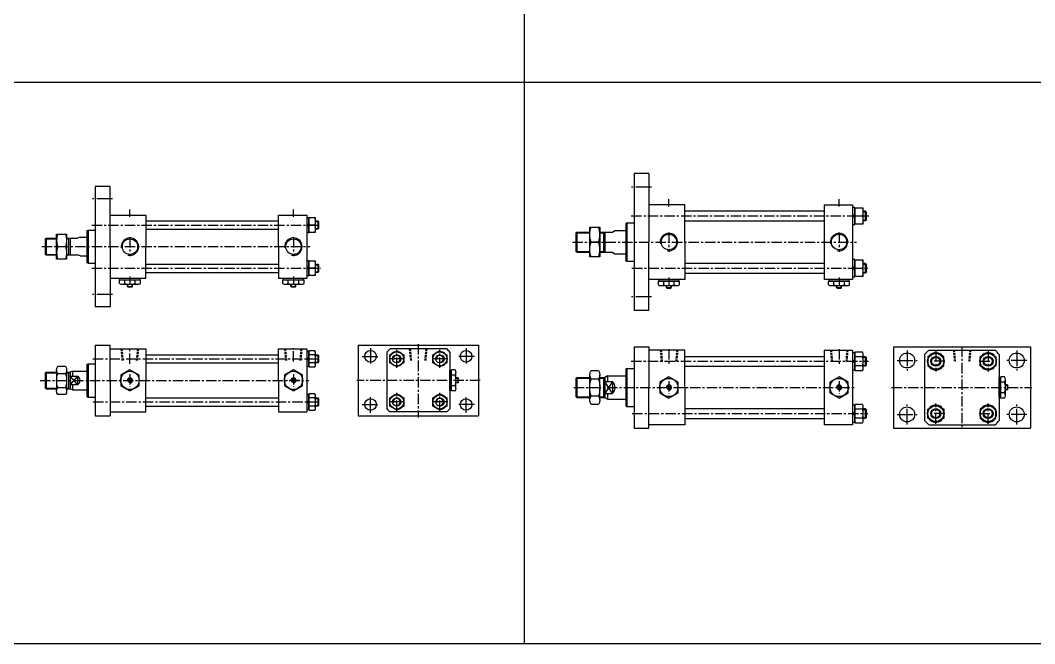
# Model space of a CAD drawing. Extents: x -819 to 8226, y 0 to 4052.
# Drawn here: x 831 to 2053, y 2550 to 3301 of the extents above; entities that cross this region are included whole.
import ezdxf

# ---------------------------------------------------------------- set-up
doc = ezdxf.new("R2010")
doc.units = 0
doc.header["$LTSCALE"] = 10
doc.header["$MEASUREMENT"] = 0
for name, pattern in [('CENTER', [2, 1.25, -0.25, 0.25, -0.25]), ('CENTERX2', [4, 2.5, -0.5, 0.5, -0.5]), ('HIDDEN', [0.375, 0.25, -0.125])]:
    doc.linetypes.add(name, pattern=pattern)
doc.layers.get('0').update_dxf_attribs({"linetype": 'CONTINUOUS'})
doc.layers.get('DEFPOINTS').update_dxf_attribs({"linetype": 'CONTINUOUS'})
for name, color, linetype in [('CEN', 1, 'CENTERX2'), ('CENTER', 1, 'CENTER'), ('DIM', 2, 'CONTINUOUS'), ('ML', 7, 'CONTINUOUS'), ('THIN', 3, 'CONTINUOUS')]:
    doc.layers.add(name, color=color, linetype=linetype)

msp = doc.modelspace()

# ---------------------------------------------------------------- linework, layer by layer
for p, q in [((1438, 4052.4), (1438, 2550.2)), ((4857.5, 3226.3), (0, 3226.3)), ((960.2, 2980.7), (960.7, 2980.2)), ((960.2, 2980.7), (966.2, 2980.7)), ((960.7, 2980.2), (965.7, 2980.2)), ((966.2, 2980.7), (965.7, 2980.2)), ((1157.2, 2980.7), (1157.7, 2980.2)), ((1157.2, 2980.7), (1163.2, 2980.7)), ((1157.7, 2980.2), (1162.7, 2980.2)), ((1163.2, 2980.7), (1162.7, 2980.2)), ((1609.5, 2979.2), (1610, 2978.7)), ((1609.5, 2979.2), (1615.5, 2979.2)), ((1610, 2978.7), (1615, 2978.7)), ((1615.5, 2979.2), (1615, 2978.7)), ((1814.5, 2979.2), (1815, 2978.7)), ((1814.5, 2979.2), (1820.5, 2979.2)), ((1815, 2978.7), (1820, 2978.7)), ((1820.5, 2979.2), (1820, 2978.7)), ((1358.5, 2864.4), (1358.5, 2870.4)), ((1358.5, 2870.4), (1359, 2869.9)), ((1358.5, 2864.4), (1359, 2864.9)), ((1359, 2864.9), (1359, 2869.9)), ((2020.4, 2855.9), (2020.4, 2861.9)), ((2020.4, 2861.9), (2020.9, 2861.4)), ((2020.9, 2856.4), (2020.9, 2861.4)), ((2020.4, 2855.9), (2020.9, 2856.4)), ((4857.5, 2550.2), (0, 2550.2))]:
    msp.add_line(p, q)
at = {"color": 7, "linetype": 'Continuous'}
for p, q in [((950.5, 2984.2), (950.5, 2988.6)), ((950.5, 2988.6), (963.2, 2988.6)), ((951.2, 2990.6), (975.2, 2990.6)), ((951.2, 2988.6), (951.2, 2990.6)), ((953.7, 2983.2), (972.8, 2983.2)), ((956.9, 2984.2), (956.9, 2988.6)), ((960.2, 2980.7), (960.2, 2983.2)), ((963.2, 2988.6), (975.9, 2988.6)), ((966.2, 2980.7), (966.2, 2983.2)), ((969.6, 2984.2), (969.6, 2988.6)), ((975.2, 2988.6), (975.2, 2990.6)), ((975.9, 2984.2), (975.9, 2988.6)), ((1147.5, 2984.2), (1147.5, 2988.6)), ((1147.5, 2988.6), (1160.2, 2988.6)), ((1148.2, 2990.6), (1172.2, 2990.6)), ((1148.2, 2988.6), (1148.2, 2990.6)), ((1150.7, 2983.2), (1169.8, 2983.2)), ((1153.9, 2984.2), (1153.9, 2988.6)), ((1157.2, 2980.7), (1157.2, 2983.2)), ((1160.2, 2988.6), (1172.9, 2988.6)), ((1163.2, 2980.7), (1163.2, 2983.2)), ((1166.6, 2984.2), (1166.6, 2988.6)), ((1172.2, 2988.6), (1172.2, 2990.6)), ((1172.9, 2984.2), (1172.9, 2988.6)), ((1599.8, 2982.7), (1599.8, 2987.1)), ((1599.8, 2987.1), (1612.5, 2987.1)), ((1600.5, 2989.1), (1624.5, 2989.1)), ((1600.5, 2987.1), (1600.5, 2989.1)), ((1606.2, 2982.7), (1606.2, 2987.1)), ((1612.5, 2987.1), (1625.2, 2987.1)), ((1618.9, 2982.7), (1618.9, 2987.1)), ((1624.5, 2987.1), (1624.5, 2989.1)), ((1625.2, 2982.7), (1625.2, 2987.1)), ((1804.8, 2982.7), (1804.8, 2987.1)), ((1804.8, 2987.1), (1817.5, 2987.1)), ((1805.5, 2989.1), (1829.5, 2989.1)), ((1805.5, 2987.1), (1805.5, 2989.1)), ((1811.2, 2982.7), (1811.2, 2987.1)), ((1817.5, 2987.1), (1830.2, 2987.1)), ((1823.9, 2982.7), (1823.9, 2987.1)), ((1829.5, 2987.1), (1829.5, 2989.1)), ((1830.2, 2982.7), (1830.2, 2987.1)), ((1603, 2981.7), (1622.1, 2981.7)), ((1609.5, 2979.2), (1609.5, 2981.7)), ((1615.5, 2979.2), (1615.5, 2981.7)), ((1808, 2981.7), (1827.1, 2981.7)), ((1814.5, 2979.2), (1814.5, 2981.7)), ((1820.5, 2979.2), (1820.5, 2981.7)), ((1348.6, 2855.4), (1348.6, 2879.4)), ((1350.6, 2879.4), (1348.6, 2879.4)), ((1355, 2880.1), (1350.6, 2880.1)), ((1350.6, 2867.4), (1350.6, 2880.1)), ((1355, 2873.7), (1350.6, 2873.7)), ((1356, 2857.8), (1356, 2876.9)), ((1350.6, 2854.7), (1350.6, 2867.4)), ((1355, 2861), (1350.6, 2861)), ((1358.5, 2870.4), (1356, 2870.4)), ((1358.5, 2864.4), (1356, 2864.4)), ((2010.5, 2846.9), (2010.5, 2870.9)), ((2012.5, 2870.9), (2010.5, 2870.9)), ((2017, 2871.6), (2012.5, 2871.6)), ((2012.5, 2858.9), (2012.5, 2871.6)), ((2017, 2865.2), (2012.5, 2865.2)), ((2017.9, 2849.3), (2017.9, 2868.4)), ((2020.4, 2861.9), (2017.9, 2861.9)), ((1350.6, 2855.4), (1348.6, 2855.4)), ((1355, 2854.7), (1350.6, 2854.7)), ((2012.5, 2846.2), (2012.5, 2858.9)), ((2017, 2852.5), (2012.5, 2852.5)), ((2020.4, 2855.9), (2017.9, 2855.9)), ((2012.5, 2846.9), (2010.5, 2846.9)), ((2017, 2846.2), (2012.5, 2846.2))]:
    msp.add_line(p, q, dxfattribs=at)
for points in [[(952.2, 2861), (963.2, 2854.7), (974.2, 2861), (974.2, 2873.7), (963.2, 2880.1), (952.2, 2873.7)], [(1149.2, 2861), (1160.2, 2854.7), (1171.2, 2861), (1171.2, 2873.7), (1160.2, 2880.1), (1149.2, 2873.7)], [(962.4, 2868.9), (961.5, 2867.4), (962.4, 2865.9), (964.1, 2865.9), (965, 2867.4), (964.1, 2868.9)], [(1159.4, 2868.9), (1158.5, 2867.4), (1159.4, 2865.9), (1161.1, 2865.9), (1162, 2867.4), (1161.1, 2868.9)], [(1601.5, 2852.5), (1612.5, 2846.2), (1623.5, 2852.5), (1623.5, 2865.2), (1612.5, 2871.6), (1601.5, 2865.2)], [(1611.7, 2860.4), (1610.8, 2858.9), (1611.7, 2857.4), (1613.4, 2857.4), (1614.3, 2858.9), (1613.4, 2860.4)], [(1806.5, 2852.5), (1817.5, 2846.2), (1828.5, 2852.5), (1828.5, 2865.2), (1817.5, 2871.6), (1806.5, 2865.2)], [(1816.7, 2860.4), (1815.8, 2858.9), (1816.7, 2857.4), (1818.4, 2857.4), (1819.3, 2858.9), (1818.4, 2860.4)]]:
    msp.add_lwpolyline(points, close=True, dxfattribs=at)
for centre, radius in [((963.2, 2867.4), 11), ((1160.2, 2867.4), 11), ((963.2, 2867.4), 2.5), ((1160.2, 2867.4), 2.5), ((1612.5, 2858.9), 11), ((1612.5, 2858.9), 2.5), ((1817.5, 2858.9), 11), ((1817.5, 2858.9), 2.5)]:
    msp.add_circle(centre, radius, dxfattribs=at)
for centre, radius, start, end in [((953.7, 2988.8), 5.62, 235.6158, 270), ((953.7, 2988.8), 5.62, 235.6158, 304.3842), ((963.2, 3004.2), 21, 252.412, 270), ((963.2, 3004.2), 21, 270, 287.588), ((972.8, 2988.8), 5.62, 235.6158, 304.3842), ((1150.7, 2988.8), 5.62, 235.6158, 270), ((1150.7, 2988.8), 5.62, 235.6158, 304.3842), ((1160.2, 3004.2), 21, 252.412, 270), ((1160.2, 3004.2), 21, 270, 287.588), ((1169.8, 2988.8), 5.62, 235.6158, 304.3842), ((1603, 2987.3), 5.62, 235.6158, 270), ((1603, 2987.3), 5.62, 235.6158, 304.3842), ((1612.5, 3002.7), 21, 252.412, 270), ((1612.5, 3002.7), 21, 270, 287.588), ((1622.1, 2987.3), 5.62, 235.6158, 304.3842), ((1808, 2987.3), 5.62, 235.6158, 270), ((1808, 2987.3), 5.62, 235.6158, 304.3842), ((1817.5, 3002.7), 21, 252.412, 270), ((1817.5, 3002.7), 21, 270, 287.588), ((1827.1, 2987.3), 5.62, 235.6158, 304.3842), ((1350.4, 2876.9), 5.62, 325.6158, 34.3842), ((1335, 2867.4), 21, 0, 17.588), ((1335, 2867.4), 21, 342.412, 0), ((1350.4, 2857.8), 5.62, 325.6158, 34.3842), ((2012.3, 2868.4), 5.62, 325.6158, 34.3842), ((1996.9, 2858.9), 21, 0, 17.588), ((1350.4, 2857.8), 5.62, 325.6158, 0), ((1996.9, 2858.9), 21, 342.412, 0), ((2012.3, 2849.3), 5.62, 325.6158, 34.3842), ((2012.3, 2849.3), 5.62, 325.6158, 0)]:
    msp.add_arc(centre, radius, start, end, dxfattribs=at)
at = {"layer": 'CEN', "color": 1, "linetype": 'CENTER', "ltscale": 1.5}
for p, q in [((1591.5, 3100.1), (1567.5, 3100.1)), ((942.2, 3086.1), (918.2, 3086.1)), ((942.2, 2971.1), (918.2, 2971.1)), ((1591.5, 2968.1), (1567.5, 2968.1)), ((1243.1, 2896.4), (1263.1, 2896.4)), ((1253.1, 2906.4), (1253.1, 2886.4)), ((1378.1, 2896.4), (1358.1, 2896.4)), ((1368.1, 2906.4), (1368.1, 2886.4)), ((1899.5, 2903.4), (1899.5, 2879.4)), ((2031.5, 2903.4), (2031.5, 2879.4)), ((1887.5, 2891.4), (1911.5, 2891.4)), ((2043.5, 2891.4), (2019.5, 2891.4)), ((1253.1, 2828.4), (1253.1, 2848.4)), ((1368.1, 2828.4), (1368.1, 2848.4)), ((1243.1, 2838.4), (1263.1, 2838.4)), ((1378.1, 2838.4), (1358.1, 2838.4)), ((1899.5, 2814.4), (1899.5, 2838.4)), ((2031.5, 2814.4), (2031.5, 2838.4)), ((1887.5, 2826.4), (1911.5, 2826.4)), ((2043.5, 2826.4), (2019.5, 2826.4))]:
    msp.add_line(p, q, dxfattribs=at)
at = {"layer": 'CENTER'}
for p, q in [((1284.6, 2882.5), (1284.6, 2904.3)), ((1336.6, 2882.5), (1336.6, 2904.3)), ((1934, 2902.5), (1934, 2878.2)), ((1997, 2902.5), (1997, 2878.2)), ((1294.1, 2893.4), (1275.2, 2893.4)), ((1346.1, 2893.4), (1327.2, 2893.4)), ((1944.6, 2890.4), (1923.5, 2890.4)), ((1986.5, 2890.4), (2007.6, 2890.4)), ((1284.6, 2830.5), (1284.6, 2852.3)), ((1336.6, 2830.5), (1336.6, 2852.3)), ((1294.1, 2841.4), (1275.2, 2841.4)), ((1346.1, 2841.4), (1327.2, 2841.4)), ((1934, 2815.2), (1934, 2839.5)), ((1997, 2815.2), (1997, 2839.5)), ((1944.6, 2827.4), (1923.5, 2827.4)), ((1986.5, 2827.4), (2007.6, 2827.4))]:
    msp.add_line(p, q, dxfattribs=at)
at = {"layer": 'DEFPOINTS', "color": 0, "linetype": 'ByBlock'}
msp.add_point((1560.5, 3048.1), dxfattribs=at)
at = {"layer": 'DIM'}
for p, q in [((960.7, 2980.2), (960.7, 2983.2)), ((965.7, 2980.2), (965.7, 2983.2)), ((1157.7, 2980.2), (1157.7, 2983.2)), ((1162.7, 2980.2), (1162.7, 2983.2)), ((1610, 2978.7), (1610, 2981.7)), ((1615, 2978.7), (1615, 2981.7)), ((1815, 2978.7), (1815, 2981.7)), ((1820, 2978.7), (1820, 2981.7)), ((1359, 2869.9), (1356, 2869.9)), ((1359, 2864.9), (1356, 2864.9)), ((2020.9, 2861.4), (2017.9, 2861.4)), ((2020.9, 2856.4), (2017.9, 2856.4))]:
    msp.add_line(p, q, dxfattribs=at)
for centre in [(963.2, 2867.4), (1160.2, 2867.4), (1612.5, 2858.9), (1817.5, 2858.9)]:
    msp.add_arc(centre, 3, 270, 180, dxfattribs=at)
at = {"layer": 'ML'}
for p, q in [((1570.5, 3116.6), (1570.5, 2951.6)), ((1588.5, 3116.6), (1570.5, 3116.6)), ((1588.5, 3116.6), (1588.5, 3034.1)), ((921.2, 3101.1), (921.2, 2956.1)), ((939.2, 3101.1), (921.2, 3101.1)), ((939.2, 3028.6), (939.2, 3101.1)), ((1631.5, 3079.1), (1588.5, 3079.1)), ((1631.5, 3034.1), (1631.5, 3079.1)), ((1799.5, 3079.1), (1833.5, 3079.1)), ((1799.5, 3079.1), (1799.5, 3034.1)), ((1833.5, 3079.1), (1833.5, 2989.1)), ((1836.5, 3064.9), (1833.5, 3067.9)), ((1849.1, 3071.6), (1849.1, 3059.6)), ((939.2, 3066.6), (982.2, 3066.6)), ((982.2, 3066.6), (982.2, 3028.6)), ((1142.2, 3028.6), (1142.2, 3066.6)), ((1142.2, 3066.6), (1176.2, 3066.6)), ((1176.2, 3066.6), (1176.2, 2990.6)), ((1178.7, 3054), (1176.2, 3056.5)), ((1189.4, 3059.6), (1189.4, 3049.6)), ((1561.5, 3057.1), (1560.5, 3056.1)), ((1560.5, 3056.1), (1560.5, 3012.1)), ((1561.5, 3057.1), (1570.5, 3057.1)), ((1562, 3057.1), (1562, 3011.1)), ((1836.5, 3063.2), (1833.5, 3066.2)), ((1836.5, 3065.6), (1845.7, 3065.6)), ((911.2, 3047.6), (912.7, 3048.6)), ((911.2, 3047.6), (911.2, 3009.6)), ((912.7, 3048.6), (912.7, 3008.6)), ((912.7, 3048.6), (921.2, 3048.6)), ((1178.7, 3052.6), (1176.2, 3055.1)), ((1186, 3054.6), (1178.7, 3054.6)), ((1500.5, 3045.1), (1501.5, 3046.1)), ((1500.5, 3045.1), (1500.5, 3023.1)), ((1501.5, 3046.1), (1501.5, 3022.1)), ((1533.5, 3046.1), (1533.5, 3022.1)), ((1535.5, 3046.1), (1535.5, 3022.1)), ((1535.5, 3046.1), (1544.5, 3046.1)), ((1544.5, 3046.1), (1547.5, 3048.1)), ((862.2, 3038.6), (862.2, 3018.6)), ((889.2, 3038.6), (889.2, 3018.6)), ((891.2, 3038.6), (891.2, 3018.6)), ((903.2, 3039.8), (900.2, 3038.6)), ((1527.6, 3034.1), (1518.8, 3034.1)), ((1588.5, 2951.6), (1588.5, 3034.1)), ((1631.5, 3034.1), (1631.5, 2989.1)), ((1799.5, 3034.1), (1799.5, 2989.1)), ((874.9, 3028.6), (885.5, 3028.6)), ((903.2, 3017.4), (900.2, 3018.6)), ((939.2, 3028.6), (939.2, 2956.1)), ((982.2, 2990.6), (982.2, 3028.6)), ((1142.2, 3028.6), (1142.2, 2990.6)), ((1500.5, 3023.1), (1501.5, 3022.1)), ((1544.5, 3022.1), (1547.5, 3020.1)), ((911.2, 3009.6), (912.7, 3008.6)), ((912.7, 3008.6), (921.2, 3008.6)), ((1189.4, 3007.6), (1189.4, 2997.6)), ((1561.5, 3011.1), (1560.5, 3012.1)), ((1561.5, 3011.1), (1570.5, 3011.1)), ((1849.1, 3008.6), (1849.1, 2996.6)), ((1178.7, 3002), (1176.2, 3004.5)), ((1178.7, 3000.6), (1176.2, 3003.1)), ((1186, 3002.6), (1178.7, 3002.6)), ((1836.5, 3001.9), (1833.5, 3004.9)), ((1836.5, 3000.2), (1833.5, 3003.2)), ((1836.5, 3002.6), (1845.7, 3002.6)), ((939.2, 2990.6), (982.2, 2990.6)), ((1142.2, 2990.6), (1176.2, 2990.6)), ((1631.5, 2989.1), (1588.5, 2989.1)), ((1833.5, 2989.1), (1799.5, 2989.1)), ((939.2, 2956.1), (921.2, 2956.1)), ((1588.5, 2951.6), (1570.5, 2951.6)), ((921.2, 2909.9), (921.2, 2824.9)), ((921.2, 2909.9), (939.2, 2909.9)), ((939.2, 2867.4), (939.2, 2909.9)), ((1238.1, 2909.9), (1383.1, 2909.9)), ((1238.1, 2909.9), (1238.1, 2824.9)), ((1383.1, 2909.9), (1383.1, 2824.9)), ((939.2, 2905.4), (982.2, 2905.4)), ((982.2, 2905.4), (982.2, 2867.4)), ((1142.2, 2867.4), (1142.2, 2905.4)), ((1142.2, 2905.4), (1176.2, 2905.4)), ((1176.2, 2905.4), (1176.2, 2829.4)), ((1186, 2898.3), (1178.7, 2898.3)), ((1186.7, 2886), (1186.7, 2900.7)), ((1189.4, 2898.4), (1189.4, 2888.4)), ((1272.6, 2901.4), (1272.6, 2833.4)), ((1344.7, 2905.4), (1276.6, 2905.4)), ((1348.6, 2901.4), (1348.6, 2833.3)), ((1570.5, 2907.9), (1570.5, 2809.9)), ((1570.5, 2907.9), (1588.5, 2907.9)), ((1588.5, 2907.9), (1588.5, 2858.9)), ((1631.5, 2903.9), (1588.5, 2903.9)), ((1631.5, 2858.9), (1631.5, 2903.9)), ((1799.5, 2903.9), (1833.5, 2903.9)), ((1799.5, 2903.9), (1799.5, 2858.9)), ((1833.5, 2903.9), (1833.5, 2813.9)), ((1846.5, 2882.1), (1846.5, 2898.6)), ((1849.1, 2896.4), (1849.1, 2884.4)), ((1883, 2907.9), (1883, 2809.9)), ((1883, 2907.9), (2048, 2907.9)), ((1920.5, 2898.5), (1920.5, 2819.2)), ((1925.9, 2903.9), (2005.2, 2903.9)), ((2010.5, 2898.5), (2010.5, 2819.2)), ((2048, 2907.9), (2048, 2809.9)), ((911.2, 2886.4), (912.7, 2887.4)), ((911.2, 2886.4), (911.2, 2848.4)), ((912.7, 2887.4), (912.7, 2847.4)), ((912.7, 2887.4), (921.2, 2887.4)), ((1178.7, 2892.8), (1176.2, 2895.3)), ((1178.7, 2891.4), (1176.2, 2893.9)), ((1186, 2888.5), (1178.7, 2888.5)), ((1836.5, 2889.7), (1833.5, 2892.7)), ((1836.5, 2888), (1833.5, 2891)), ((1845.7, 2895.8), (1836.5, 2895.8)), ((1845.7, 2884.9), (1836.5, 2884.9)), ((862.2, 2877.4), (862.2, 2857.4)), ((874.9, 2880.1), (874.9, 2854.6)), ((876.2, 2875.9), (885.6, 2875.9)), ((886.9, 2880.1), (886.9, 2854.6)), ((889.2, 2877.4), (889.2, 2857.4)), ((894.2, 2878.6), (891.2, 2877.4)), ((891.2, 2877.4), (891.2, 2857.4)), ((891.2, 2872.4), (900.5, 2872.4)), ((894.2, 2878.6), (894.2, 2872.4)), ((900.2, 2872.4), (900.2, 2862.3)), ((1517.2, 2843.5), (1517.2, 2874.2)), ((1529.2, 2843.5), (1529.2, 2874.2)), ((1538.5, 2872.9), (1535.5, 2871.1)), ((1538.5, 2872.9), (1538.5, 2866.1)), ((1561.5, 2881.9), (1560.5, 2880.9)), ((1560.5, 2880.9), (1560.5, 2836.9)), ((1561.5, 2881.9), (1570.5, 2881.9)), ((1562, 2881.9), (1562, 2835.9)), ((891.2, 2862.3), (900.2, 2862.3)), ((894.2, 2862.3), (894.2, 2856.2)), ((939.2, 2867.4), (939.2, 2824.9)), ((982.2, 2829.4), (982.2, 2867.4)), ((1142.2, 2867.4), (1142.2, 2829.4)), ((1500.5, 2869.9), (1501.5, 2870.9)), ((1500.5, 2869.9), (1500.5, 2847.9)), ((1501.5, 2870.9), (1501.5, 2846.9)), ((1527.6, 2869.1), (1518.8, 2869.1)), ((1533.5, 2870.9), (1533.5, 2846.9)), ((1535.5, 2871.1), (1535.5, 2846.6)), ((1535.5, 2866.1), (1544.5, 2866.1)), ((1544.5, 2866.1), (1544.5, 2851.7)), ((876.2, 2858.9), (885.6, 2858.9)), ((894.2, 2856.2), (891.2, 2857.4)), ((911.2, 2848.4), (912.7, 2847.4)), ((1186.7, 2834), (1186.7, 2848.7)), ((1500.5, 2847.9), (1501.5, 2846.9)), ((1527.6, 2848.6), (1518.8, 2848.6)), ((1535.5, 2851.7), (1544.5, 2851.7)), ((1538.5, 2851.7), (1538.5, 2844.9)), ((1588.5, 2809.9), (1588.5, 2858.9)), ((1631.5, 2858.9), (1631.5, 2813.9)), ((1799.5, 2858.9), (1799.5, 2813.9)), ((912.7, 2847.4), (921.2, 2847.4)), ((1178.7, 2840.8), (1176.2, 2843.3)), ((1178.7, 2839.4), (1176.2, 2841.9)), ((1186, 2846.3), (1178.7, 2846.3)), ((1186, 2836.5), (1178.7, 2836.5)), ((1189.4, 2846.4), (1189.4, 2836.4)), ((1538.5, 2844.9), (1535.5, 2846.6)), ((1561.5, 2835.9), (1560.5, 2836.9)), ((1561.5, 2835.9), (1570.5, 2835.9)), ((1846.5, 2819.1), (1846.5, 2835.6)), ((921.2, 2824.9), (939.2, 2824.9)), ((939.2, 2829.4), (982.2, 2829.4)), ((1142.2, 2829.4), (1176.2, 2829.4)), ((1238.1, 2824.9), (1383.1, 2824.9)), ((1344.7, 2829.4), (1276.6, 2829.4)), ((1836.5, 2826.7), (1833.5, 2829.7)), ((1836.5, 2825), (1833.5, 2828)), ((1845.7, 2832.8), (1836.5, 2832.8)), ((1849.1, 2833.4), (1849.1, 2821.4)), ((1631.5, 2813.9), (1588.5, 2813.9)), ((1833.5, 2813.9), (1799.5, 2813.9)), ((1845.7, 2821.9), (1836.5, 2821.9)), ((1925.9, 2813.9), (2005.2, 2813.9)), ((1570.5, 2809.9), (1588.5, 2809.9)), ((1883, 2809.9), (2048, 2809.9))]:
    msp.add_line(p, q, dxfattribs=at)
at = {"layer": 'ML', "color": 1, "linetype": 'CENTER'}
for p, q in [((1612.5, 3077.1), (1612.5, 3085.8)), ((1817.5, 3077.1), (1817.5, 3085.8)), ((963.2, 3064.6), (963.2, 3073.3)), ((1160.2, 3064.6), (1160.2, 3073.3)), ((1567.1, 3065.6), (1853.2, 3065.6)), ((917.1, 3054.6), (1191.9, 3054.6)), ((1612.5, 3045.6), (1612.5, 3022.5)), ((1817.5, 3045.6), (1817.5, 3022.5)), ((963.2, 3040.1), (963.2, 3017)), ((1160.2, 3040.1), (1160.2, 3017)), ((1496.2, 3034.1), (1838.5, 3034.1)), ((857.1, 3028.6), (1179.9, 3028.6)), ((917.1, 3002.6), (1192.6, 3002.6)), ((1568, 3002.6), (1852.3, 3002.6)), ((963.2, 2992.8), (963.2, 2982.4)), ((1160.2, 2992.8), (1160.2, 2982.4)), ((1612.5, 2991.3), (1612.5, 2980.9)), ((1817.5, 2991.3), (1817.5, 2980.9)), ((1310.6, 2911.2), (1310.6, 2822.9)), ((963.2, 2887.5), (963.2, 2906.3)), ((1160.2, 2890), (1160.2, 2906.3)), ((1612.5, 2905), (1612.5, 2886.8)), ((1817.5, 2905), (1817.5, 2885.3)), ((1965.5, 2908.4), (1965.5, 2809.4)), ((918.6, 2893.4), (1191.9, 2893.4)), ((1567, 2890.4), (1853.1, 2890.4)), ((963.2, 2875.1), (963.2, 2859.7)), ((1160.2, 2875.1), (1160.2, 2859.7)), ((854.9, 2867.4), (1178.7, 2867.4)), ((1167.9, 2867.4), (1152.5, 2867.4)), ((1385.3, 2867.4), (1236.4, 2867.4)), ((1612.5, 2866.6), (1612.5, 2851.2)), ((1817.5, 2866.6), (1817.5, 2851.2)), ((1498, 2858.9), (1838.2, 2858.9)), ((1880.8, 2858.9), (2049.8, 2858.9)), ((918.8, 2841.4), (1192.6, 2841.4)), ((1568.3, 2827.4), (1852.1, 2827.4))]:
    msp.add_line(p, q, dxfattribs=at)
at = {"layer": 'ML', "color": 7, "linetype": 'Continuous'}
for p, q in [((1631.5, 3071.6), (1799.5, 3071.6)), ((982.2, 3059.6), (1142.2, 3059.6)), ((1631.5, 3059.6), (1799.5, 3059.6)), ((982.2, 3049.6), (1142.2, 3049.6)), ((1501.5, 3046.1), (1517.2, 3046.1)), ((1529.2, 3046.1), (1535.5, 3046.1)), ((1547.5, 3048.1), (1560.5, 3048.1)), ((861.2, 3037.6), (862.2, 3038.6)), ((861.2, 3037.6), (861.2, 3019.6)), ((862.2, 3038.6), (874.9, 3038.6)), ((886.9, 3038.6), (891.2, 3038.6)), ((891.2, 3038.6), (900.2, 3038.6)), ((903.2, 3039.8), (911.2, 3039.8)), ((861.2, 3019.6), (862.2, 3018.6)), ((862.2, 3018.6), (874.9, 3018.6)), ((886.9, 3018.6), (891.2, 3018.6)), ((891.2, 3018.6), (900.2, 3018.6)), ((1501.5, 3022.1), (1517.2, 3022.1)), ((1529.2, 3022.1), (1535.5, 3022.1)), ((1535.5, 3022.1), (1544.5, 3022.1)), ((1547.5, 3020.1), (1560.5, 3020.1)), ((903.2, 3017.4), (911.2, 3017.4)), ((982.2, 3007.6), (1142.2, 3007.6)), ((1631.5, 3008.6), (1799.5, 3008.6)), ((982.2, 2997.6), (1142.2, 2997.6)), ((1631.5, 2996.6), (1799.5, 2996.6)), ((982.2, 2898.4), (1142.2, 2898.4)), ((1631.5, 2896.4), (1799.5, 2896.4)), ((982.2, 2888.4), (1142.2, 2888.4)), ((1631.5, 2884.4), (1799.5, 2884.4)), ((861.2, 2876.4), (862.2, 2877.4)), ((861.2, 2876.4), (861.2, 2858.4)), ((862.2, 2877.4), (874.9, 2877.4)), ((886.9, 2877.4), (891.2, 2877.4)), ((894.2, 2878.6), (911.2, 2878.6)), ((1538.5, 2872.9), (1560.5, 2872.9)), ((1501.5, 2870.9), (1517.2, 2870.9)), ((1529.2, 2870.9), (1535.5, 2870.9)), ((861.2, 2858.4), (862.2, 2857.4)), ((862.2, 2857.4), (874.9, 2857.4)), ((886.9, 2857.4), (891.2, 2857.4)), ((894.2, 2856.2), (911.2, 2856.2)), ((982.2, 2846.4), (1142.2, 2846.4)), ((982.2, 2836.4), (1142.2, 2836.4)), ((1501.5, 2846.9), (1517.2, 2846.9)), ((1529.2, 2846.9), (1535.5, 2846.9)), ((1538.5, 2844.9), (1560.5, 2844.9)), ((1631.5, 2833.4), (1799.5, 2833.4)), ((1631.5, 2821.4), (1799.5, 2821.4))]:
    msp.add_line(p, q, dxfattribs=at)
at = {"layer": 'ML', "color": 2, "linetype": 'Continuous'}
for p, q in [((1500.8, 3045.3), (1517.2, 3045.3)), ((1529.2, 3045.3), (1533.5, 3045.3)), ((861.5, 3037.8), (874.9, 3037.8)), ((886.9, 3037.8), (889.2, 3037.8)), ((861.5, 3019.3), (874.9, 3019.3)), ((886.9, 3019.3), (889.2, 3019.3)), ((1500.8, 3022.8), (1517.2, 3022.8)), ((1529.2, 3022.8), (1533.5, 3022.8)), ((861.5, 2876.6), (874.9, 2876.6)), ((886.9, 2876.6), (889.2, 2876.6)), ((1500.8, 2870.1), (1517.2, 2870.1)), ((1529.2, 2870.1), (1533.5, 2870.1)), ((861.5, 2858.1), (874.9, 2858.1)), ((886.9, 2858.1), (889.2, 2858.1)), ((1500.8, 2847.6), (1517.2, 2847.6)), ((1529.2, 2847.6), (1533.5, 2847.6))]:
    msp.add_line(p, q, dxfattribs=at)
at = {"layer": 'ML', "color": 2}
for p, q in [((1533.5, 3045.3), (1534.8, 3046.1)), ((889.2, 3037.8), (890.5, 3038.6)), ((889.2, 3019.3), (890.5, 3018.6)), ((1533.5, 3022.8), (1534.8, 3022.1)), ((889.2, 2876.6), (890.5, 2877.4)), ((900.2, 2872.4), (891.2, 2862.3)), ((900.2, 2862.3), (891.2, 2872.4)), ((1533.5, 2870.1), (1534.8, 2870.9)), ((1544.5, 2866.1), (1535.5, 2851.7)), ((1544.5, 2851.7), (1535.5, 2866.1)), ((889.2, 2858.1), (890.5, 2857.4)), ((1533.5, 2847.6), (1534.8, 2846.9))]:
    msp.add_line(p, q, dxfattribs=at)
at = {"layer": 'ML', "color": 6, "linetype": 'HIDDEN'}
for p, q in [((954, 2891.4), (952.8, 2905.4)), ((955.1, 2891.4), (953.9, 2905.4)), ((971.3, 2891.4), (972.5, 2905.4)), ((972.5, 2891.4), (973.7, 2905.4)), ((1151, 2891.4), (1149.8, 2905.4)), ((1152.1, 2891.4), (1150.9, 2905.4)), ((1168.3, 2891.4), (1169.5, 2905.4)), ((1169.5, 2891.4), (1170.7, 2905.4)), ((1301.4, 2891.4), (1300.1, 2905.4)), ((1302.5, 2891.4), (1301.3, 2905.4)), ((1318.7, 2891.4), (1319.9, 2905.4)), ((1319.9, 2891.4), (1321.1, 2905.4)), ((1602.1, 2903.9), (1603.2, 2891)), ((1603.2, 2903.9), (1604.5, 2889.9)), ((1621.9, 2903.9), (1620.6, 2889.9)), ((1623, 2903.9), (1621.9, 2891)), ((1807.1, 2903.9), (1808.2, 2891)), ((1808.2, 2903.9), (1809.5, 2889.9)), ((1826.9, 2903.9), (1825.6, 2889.9)), ((1828, 2903.9), (1826.9, 2891)), ((1955.1, 2903.9), (1956.2, 2891)), ((1956.2, 2903.9), (1957.5, 2889.9)), ((1974.9, 2903.9), (1973.6, 2889.9)), ((1976, 2903.9), (1974.9, 2891))]:
    msp.add_line(p, q, dxfattribs=at)
at = {"layer": 'ML'}
for points in [[(1833.5, 3075.9), (1833.5, 3055.3), (1836.5, 3055.3), (1836.5, 3075.9), (1833.5, 3075.9)], [(1846.5, 3071.6), (1849.1, 3071.6), (1850, 3070.6), (1850, 3060.5), (1849.1, 3059.6), (1846.5, 3059.6)], [(1176.2, 3063.4), (1176.2, 3045.8), (1178.7, 3045.8), (1178.7, 3063.4), (1176.2, 3063.4)], [(1186.7, 3059.6), (1189.4, 3059.6), (1190.2, 3058.8), (1190.2, 3050.4), (1189.4, 3049.6), (1186.7, 3049.6)], [(1176.2, 3011.4), (1176.2, 2993.8), (1178.7, 2993.8), (1178.7, 3011.4), (1176.2, 3011.4)], [(1186.7, 3007.6), (1189.4, 3007.6), (1190.2, 3006.8), (1190.2, 2998.4), (1189.4, 2997.6), (1186.7, 2997.6)], [(1833.5, 3012.9), (1833.5, 2992.3), (1836.5, 2992.3), (1836.5, 3012.9), (1833.5, 3012.9)], [(1846.5, 3008.6), (1849.1, 3008.6), (1850, 3007.6), (1850, 2997.5), (1849.1, 2996.6), (1846.5, 2996.6)], [(1176.2, 2902.2), (1176.2, 2884.6), (1178.7, 2884.6), (1178.7, 2902.2), (1176.2, 2902.2)], [(1186.7, 2898.4), (1189.4, 2898.4), (1190.2, 2897.6), (1190.2, 2889.2), (1189.4, 2888.4), (1186.7, 2888.4)], [(1276.1, 2888.5), (1276.1, 2898.3), (1284.6, 2903.2), (1293.1, 2898.3), (1293.1, 2888.5), (1284.6, 2883.6), (1276.1, 2888.5)], [(1328.1, 2888.5), (1328.1, 2898.3), (1336.6, 2903.2), (1345.1, 2898.3), (1345.1, 2888.5), (1336.6, 2883.6), (1328.1, 2888.5)], [(1833.5, 2900.7), (1833.5, 2880.1), (1836.5, 2880.1), (1836.5, 2900.7), (1833.5, 2900.7)], [(1846.5, 2896.4), (1849.1, 2896.4), (1850, 2895.4), (1850, 2885.3), (1849.1, 2884.4), (1846.5, 2884.4)], [(1924.5, 2895.8), (1924.5, 2884.9), (1934, 2879.4), (1943.5, 2884.9), (1943.5, 2895.8), (1934, 2901.3), (1924.5, 2895.8)], [(2006.5, 2895.8), (2006.5, 2884.9), (1997, 2879.4), (1987.5, 2884.9), (1987.5, 2895.8), (1997, 2901.3), (2006.5, 2895.8)], [(1176.2, 2850.2), (1176.2, 2832.6), (1178.7, 2832.6), (1178.7, 2850.2), (1176.2, 2850.2)], [(1276.1, 2836.5), (1276.1, 2846.3), (1284.6, 2851.2), (1293.1, 2846.3), (1293.1, 2836.5), (1284.6, 2831.6), (1276.1, 2836.5)], [(1328.1, 2836.5), (1328.1, 2846.3), (1336.6, 2851.2), (1345.1, 2846.3), (1345.1, 2836.5), (1336.6, 2831.6), (1328.1, 2836.5)], [(1186.7, 2846.4), (1189.4, 2846.4), (1190.2, 2845.6), (1190.2, 2837.2), (1189.4, 2836.4), (1186.7, 2836.4)], [(1833.5, 2837.7), (1833.5, 2817.1), (1836.5, 2817.1), (1836.5, 2837.7), (1833.5, 2837.7)], [(1924.5, 2821.9), (1924.5, 2832.8), (1934, 2838.3), (1943.5, 2832.8), (1943.5, 2821.9), (1934, 2816.4), (1924.5, 2821.9)], [(2006.5, 2821.9), (2006.5, 2832.8), (1997, 2838.3), (1987.5, 2832.8), (1987.5, 2821.9), (1997, 2816.4), (2006.5, 2821.9)], [(1846.5, 2833.4), (1849.1, 2833.4), (1850, 2832.4), (1850, 2822.3), (1849.1, 2821.4), (1846.5, 2821.4)]]:
    msp.add_lwpolyline(points, dxfattribs=at)
for points in [[(1836.5, 3056.1), (1846.5, 3056.1), (1846.5, 3075.1), (1836.5, 3075.1)], [(1178.7, 3046.1), (1186.7, 3046.1), (1186.7, 3063.1), (1178.7, 3063.1)], [(874.9, 3043.6), (886.9, 3043.6), (886.9, 3013.6), (874.9, 3013.6)], [(1529.2, 3016.1), (1517.2, 3016.1), (1517.2, 3052.1), (1529.2, 3052.1)], [(1178.7, 2994.1), (1186.7, 2994.1), (1186.7, 3011.1), (1178.7, 3011.1)], [(1836.5, 2993.1), (1846.5, 2993.1), (1846.5, 3012.1), (1836.5, 3012.1)]]:
    msp.add_lwpolyline(points, close=True, dxfattribs=at)
for points in [[(1845.7, 3056.1, 0.178633), (1845.7, 3065.6, 0.178633), (1845.7, 3075.1)], [(1186, 3046.1, 0.178633), (1186, 3054.6, 0.178633), (1186, 3063.1)], [(876.2, 3043.6, 0.178633), (876.2, 3028.6, 0.178633), (876.2, 3013.6)], [(885.5, 3043.6, -0.178633), (885.5, 3028.6, -0.178633), (885.5, 3013.6)], [(1518.8, 3016.1, -0.178633), (1518.8, 3034.1, -0.178633), (1518.8, 3052.1)], [(1527.6, 3016.1, 0.178633), (1527.6, 3034.1, 0.178633), (1527.6, 3052.1)], [(1186, 2994.1, 0.178633), (1186, 3002.6, 0.178633), (1186, 3011.1)], [(1845.7, 2993.1, 0.178633), (1845.7, 3002.6, 0.178633), (1845.7, 3012.1)], [(1178.7, 2883.6), (1186, 2883.6, 0.309401), (1186, 2888.5, 0.154701), (1186, 2898.3, 0.309401), (1186, 2903.2), (1178.7, 2903.2), (1178.7, 2883.6)], [(1836.5, 2879.4), (1845.7, 2879.4, 0.309401), (1845.7, 2884.9, 0.154701), (1845.7, 2895.8, 0.309401), (1845.7, 2901.3), (1836.5, 2901.3), (1836.5, 2879.4)], [(876.2, 2875.9, -0.309401), (876.2, 2884.4), (885.6, 2884.4, -0.309401), (885.6, 2875.9, -0.154701), (885.6, 2858.9, -0.309401), (885.6, 2850.4), (876.2, 2850.4, -0.309401), (876.2, 2858.9, -0.154701), (876.2, 2875.9)], [(1527.6, 2848.6, -0.309401), (1527.6, 2838.4), (1518.8, 2838.4, -0.309401), (1518.8, 2848.6, -0.154701), (1518.8, 2869.1, -0.309401), (1518.8, 2879.4), (1527.6, 2879.4, -0.309401), (1527.6, 2869.1, -0.154701), (1527.6, 2848.6, 0.178633)], [(1178.7, 2831.6), (1186, 2831.6, 0.309401), (1186, 2836.5, 0.154701), (1186, 2846.3, 0.309401), (1186, 2851.2), (1178.7, 2851.2), (1178.7, 2831.6)], [(1836.5, 2816.4), (1845.7, 2816.4, 0.309401), (1845.7, 2821.9, 0.154701), (1845.7, 2832.8, 0.309401), (1845.7, 2838.3), (1836.5, 2838.3), (1836.5, 2816.4)]]:
    msp.add_lwpolyline(points, format="xyb", dxfattribs=at)
for centre, radius in [((1612.5, 3034.1), 9.32), ((1817.5, 3034.1), 9.32), ((963.2, 3028.6), 9.32), ((1160.2, 3028.6), 9.32), ((1253.1, 2896.4), 7), ((1284.6, 2893.4), 8.5), ((1284.6, 2893.4), 5), ((1336.6, 2893.4), 8.5), ((1336.6, 2893.4), 5), ((1368.1, 2896.4), 7), ((1899.5, 2891.4), 9), ((1934, 2890.4), 9.5), ((1934, 2890.4), 6), ((1997, 2890.4), 9.5), ((1997, 2890.4), 6), ((2031.5, 2891.4), 9), ((1284.6, 2841.4), 8.5), ((1336.6, 2841.4), 8.5), ((1253.1, 2838.4), 7), ((1284.6, 2841.4), 5), ((1336.6, 2841.4), 5), ((1368.1, 2838.4), 7), ((1899.5, 2826.4), 9), ((1934, 2827.4), 9.5), ((1997, 2827.4), 9.5), ((2031.5, 2826.4), 9), ((1934, 2827.4), 6), ((1997, 2827.4), 6)]:
    msp.add_circle(centre, radius, dxfattribs=at)
at = {"layer": 'ML', "color": 2}
for centre in [(1934, 2890.4), (1997, 2890.4), (1934, 2827.4), (1997, 2827.4)]:
    msp.add_circle(centre, 5.05, dxfattribs=at)
for centre, radius, start, end in [((1612.5, 3034.1), 10.5, 257.7131, 191.0431), ((1817.5, 3034.1), 10.5, 257.7131, 191.0431), ((963.2, 3028.6), 10.5, 255.8665, 186.9898), ((1160.2, 3028.6), 10.5, 255.8665, 186.9898), ((1284.6, 2893.4), 4.19, 259.5017, 192.7138), ((1336.6, 2893.4), 4.19, 259.5017, 192.7138), ((1284.6, 2841.4), 4.19, 259.5017, 192.7138), ((1336.6, 2841.4), 4.19, 259.5017, 192.7138)]:
    msp.add_arc(centre, radius, start, end, dxfattribs=at)
at = {"layer": 'ML'}
for centre, radius, start, end in [((1310.6, 2867.4), 51, 131.8325, 138.2062), ((1284.6, 2893.4), 8.8, 104.9963, 135.0037), ((1284.6, 2893.4), 8.8, 44.9963, 75.0037), ((1336.6, 2893.4), 8.8, 104.9963, 135.0037), ((1336.6, 2893.4), 8.8, 44.9963, 75.0037), ((1310.6, 2867.4), 51, 41.8712, 48.1675), ((1965.5, 2858.9), 60, 131.4096, 138.5904), ((1934, 2890.4), 10.3, 97.2691, 142.7309), ((1934, 2890.4), 10.3, 37.2691, 82.7309), ((1997, 2890.4), 10.3, 97.2691, 142.7309), ((1997, 2890.4), 10.3, 37.2691, 82.7309), ((1965.5, 2858.9), 60, 41.4096, 48.5904), ((1284.6, 2893.4), 8.8, 284.9963, 315.0037), ((1284.6, 2893.4), 8.8, 344.9963, 15.0037), ((1336.6, 2893.4), 8.8, 284.9963, 315.0037), ((1336.6, 2893.4), 8.8, 344.9963, 15.0037), ((1934, 2890.4), 10.3, 157.2691, 202.7309), ((1934, 2890.4), 10.3, 217.2691, 262.7309), ((1934, 2890.4), 10.3, 277.2691, 322.7309), ((1934, 2890.4), 10.3, 337.2691, 22.7309), ((1997, 2890.4), 10.3, 157.2691, 202.7309), ((1997, 2890.4), 10.3, 217.2691, 262.7309), ((1997, 2890.4), 10.3, 277.2691, 322.7309), ((1997, 2890.4), 10.3, 337.2691, 22.7309), ((897.3, 2867.5), 5.89, 299.364, 57.3312), ((1537.4, 2858.9), 10.2, 314.8229, 45.1771), ((1284.6, 2841.4), 8.8, 104.9963, 135.0037), ((1284.6, 2841.4), 8.8, 44.9963, 75.0037), ((1336.6, 2841.4), 8.8, 104.9963, 135.0037), ((1336.6, 2841.4), 8.8, 44.9963, 75.0037), ((1284.6, 2841.4), 8.8, 344.9963, 15.0037), ((1336.6, 2841.4), 8.8, 344.9963, 15.0037), ((1934, 2827.4), 10.3, 97.2691, 142.7309), ((1934, 2827.4), 10.3, 37.2691, 82.7309), ((1997, 2827.4), 10.3, 97.2691, 142.7309), ((1997, 2827.4), 10.3, 37.2691, 82.7309), ((1310.6, 2867.4), 51, 221.7938, 228.1675), ((1284.6, 2841.4), 8.8, 284.9963, 315.0037), ((1336.6, 2841.4), 8.8, 284.9963, 315.0037), ((1310.6, 2867.4), 51, 311.8325, 318.1288), ((1934, 2827.4), 10.3, 157.2691, 202.7309), ((1934, 2827.4), 10.3, 337.2691, 22.7309), ((1997, 2827.4), 10.3, 157.2691, 202.7309), ((1997, 2827.4), 10.3, 337.2691, 22.7309), ((1965.5, 2858.9), 60, 221.4096, 228.5904), ((1934, 2827.4), 10.3, 217.2691, 262.7309), ((1934, 2827.4), 10.3, 277.2691, 322.7309), ((1997, 2827.4), 10.3, 217.2691, 262.7309), ((1997, 2827.4), 10.3, 277.2691, 322.7309), ((1965.5, 2858.9), 60, 311.4096, 318.5904)]:
    msp.add_arc(centre, radius, start, end, dxfattribs=at)
at = {"layer": 'THIN', "color": 2}
for p, q in [((1846.5, 3070.6), (1850, 3070.6)), ((1186.7, 3058.8), (1190.2, 3058.8)), ((1846.5, 3060.5), (1850, 3060.5)), ((1186.7, 3050.4), (1190.2, 3050.4)), ((1186.7, 3006.8), (1190.2, 3006.8)), ((1846.5, 3007.6), (1850, 3007.6)), ((1186.7, 2998.4), (1190.2, 2998.4)), ((1846.5, 2997.5), (1850, 2997.5)), ((1186.7, 2897.6), (1190.2, 2897.6)), ((1186.7, 2889.2), (1190.2, 2889.2)), ((1846.5, 2895.4), (1850, 2895.4)), ((1846.5, 2885.3), (1850, 2885.3)), ((1186.7, 2845.6), (1190.2, 2845.6)), ((1186.7, 2837.2), (1190.2, 2837.2)), ((1846.5, 2832.4), (1850, 2832.4)), ((1846.5, 2822.3), (1850, 2822.3))]:
    msp.add_line(p, q, dxfattribs=at)

doc.saveas('drawing.dxf')
